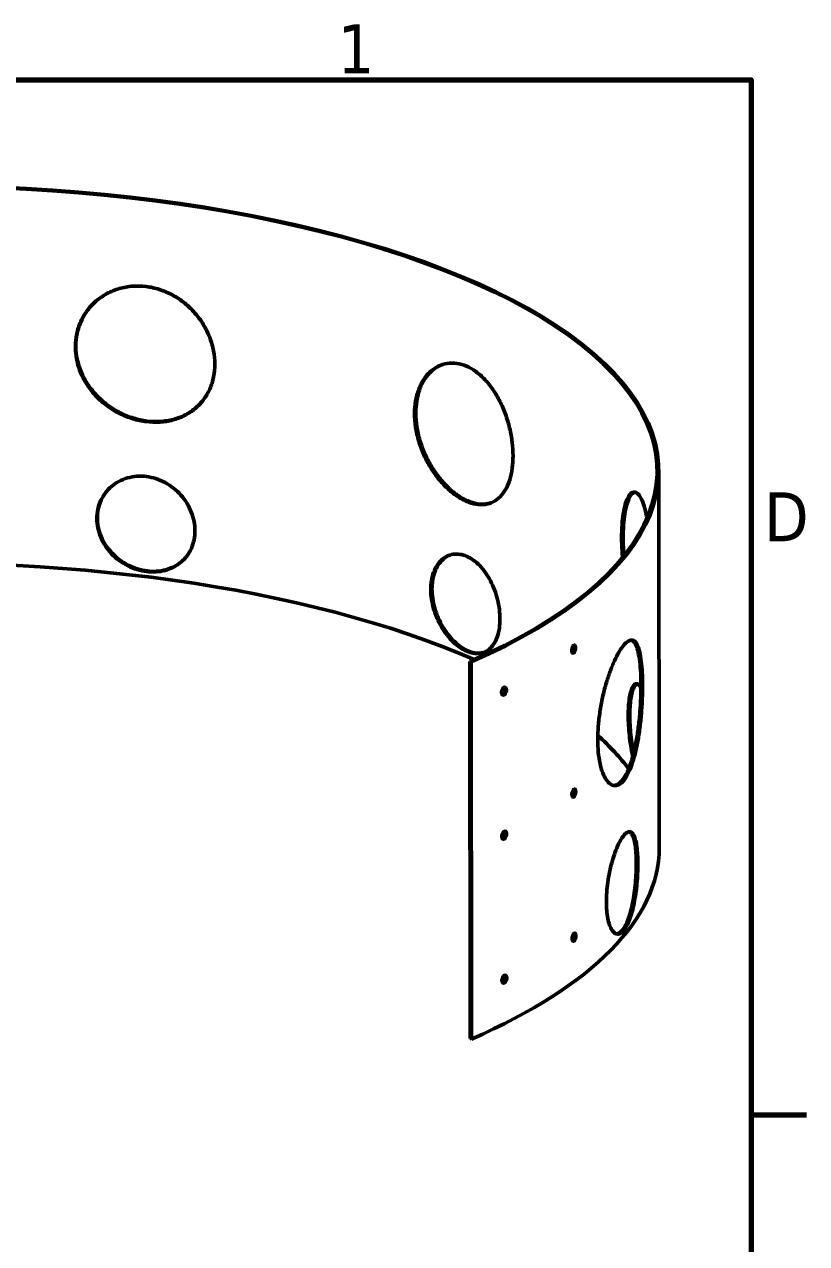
# Model space of a CAD drawing. Header units: millimetres. Extents: x 0 to 4200, y 0 to 2970.
# Drawn here: x 3649 to 4134, y 2147 to 2904 of the extents above; entities that cross this region are included whole.
import ezdxf

# ---------------------------------------------------------------- set-up
doc = ezdxf.new("R2010")
doc.units = ezdxf.units.MM
doc.header["$LTSCALE"] = 10
doc.layers.add('Border (ANSI)', color=7, linetype='Continuous', lineweight=70)
doc.layers.add('Visible (ANSI)', color=7, linetype='Continuous', lineweight=50)
doc.styles.add('Note Text (ANSI)', font='tahoma.ttf')

# ---------------------------------------------------------------- blocks, each defined once
blk = doc.blocks.new('Borders Default Border')
at = {"layer": 'Border (ANSI)'}
blk.add_line((410, 222.75), (413.448, 222.75), dxfattribs=at)
at = {"layer": 'Border (ANSI)', "flags": 128}
blk.add_lwpolyline([(10, 10), (10, 287), (410, 287), (410, 10), (10, 10)], dxfattribs=at)
at = {"layer": 'Border (ANSI)', "char_height": 3.048, "attachment_point": 7, "style": 'Note Text (ANSI)'}
for s, insert in [('1', (384.312, 287.4)), ('D', (410.807, 258.351))]:
    blk.add_mtext(s, dxfattribs=dict(at, insert=insert))

msp = doc.modelspace()

# ---------------------------------------------------------------- linework, layer by layer
at = {"layer": 'Visible (ANSI)'}
for p, q in [((4042.894, 2393.128), (4042.596, 2627.251)), ((3925.249, 2508.866), (3925.994, 2508.609)), ((3925.548, 2274.744), (3925.249, 2508.866)), ((3925.994, 2508.609), (3926.293, 2274.486)), ((3926.293, 2274.486), (3925.548, 2274.744))]:
    msp.add_line(p, q, dxfattribs=at)
for centre, major_axis, start_param, end_param in [((3584.396, 2626.666), (458.199, 0.585), 5.5532134, 9.0089654), ((3584.396, 2626.666), (457.199, 0.583), 5.5532134, 9.0089654), ((3584.695, 2392.543), (-457.199, -0.583), 3.8627197, 5.8673727), ((3584.695, 2392.543), (457.199, 0.583), 0.2808873, 0.4053188), ((3584.695, 2392.543), (458.199, 0.585), 5.5532134, 6.2831853)]:
    msp.add_ellipse(centre, major_axis=major_axis, ratio=0.3878028, start_param=start_param, end_param=end_param, dxfattribs=at)
for points, knots in [([(3766.881, 2693.591), (3766.884, 2690.956), (3766.635, 2688.274), (3765.579, 2683.033), (3764.773, 2680.474), (3762.634, 2675.66), (3761.3, 2673.402), (3758.209, 2669.318), (3756.453, 2667.492), (3752.7, 2664.35), (3750.576, 2662.926), (3745.934, 2660.533), (3743.418, 2659.564), (3738.149, 2658.161), (3735.393, 2657.726), (3729.832, 2657.396), (3727.027, 2657.501), (3721.583, 2658.173), (3718.76, 2658.762), (3713.128, 2660.473), (3710.318, 2661.595), (3704.913, 2664.315), (3702.314, 2665.916), (3697.496, 2669.476), (3695.277, 2671.436), (3691.341, 2675.527), (3689.489, 2677.798), (3686.218, 2682.667), (3684.799, 2685.265), (3682.515, 2690.624), (3681.65, 2693.39), (3680.511, 2698.902), (3680.238, 2701.648), (3680.232, 2706.918), (3680.497, 2709.62), (3681.622, 2714.945), (3682.481, 2717.567), (3684.751, 2722.539), (3686.164, 2724.893), (3689.423, 2729.182), (3691.27, 2731.116), (3695.197, 2734.469), (3697.411, 2736.002), (3702.222, 2738.599), (3704.817, 2739.664), (3710.216, 2741.225), (3713.024, 2741.723), (3718.654, 2742.136), (3721.476, 2742.051), (3726.92, 2741.379), (3729.726, 2740.77), (3735.29, 2738.975), (3738.048, 2737.791), (3743.321, 2734.913), (3745.842, 2733.217), (3750.491, 2729.452), (3752.62, 2727.383), (3756.382, 2723.082), (3758.144, 2720.702), (3761.246, 2715.629), (3762.586, 2712.935), (3764.738, 2707.417), (3765.552, 2704.588), (3766.622, 2698.993), (3766.877, 2696.226), (3766.881, 2693.591)], [0, 0, 0, 0, 0.8575731, 0.8575731, 1.7151462, 1.7151462, 2.5727192, 2.5727192, 3.4302923, 3.4302923, 4.2878625, 4.2878625, 5.1454328, 5.1454328, 6.003003, 6.003003, 6.8605732, 6.8605732, 7.7181434, 7.7181434, 8.5757136, 8.5757136, 9.4332839, 9.4332839, 10.2908541, 10.2908541, 11.1484272, 11.1484272, 12.0060002, 12.0060002, 12.8635733, 12.8635733, 13.7211464, 13.7211464, 14.5787195, 14.5787195, 15.4362926, 15.4362926, 16.2938656, 16.2938656, 17.1514387, 17.1514387, 18.009009, 18.009009, 18.8665792, 18.8665792, 19.7241494, 19.7241494, 20.5817196, 20.5817196, 21.4392898, 21.4392898, 22.29686, 22.29686, 23.1544303, 23.1544303, 24.0120005, 24.0120005, 24.8695736, 24.8695736, 25.7271466, 25.7271466, 26.5847197, 26.5847197, 27.4422928, 27.4422928, 27.4422928, 27.4422928]), ([(3688.889, 2728.409), (3688.621, 2728.081), (3688.358, 2727.747), (3686.471, 2725.264), (3685.058, 2722.91), (3682.788, 2717.938), (3681.929, 2715.316), (3680.804, 2709.992), (3680.539, 2707.289), (3680.545, 2702.02), (3680.818, 2699.273), (3681.957, 2693.761), (3682.822, 2690.996), (3685.106, 2685.636), (3686.525, 2683.037), (3689.795, 2678.168), (3691.647, 2675.898), (3695.583, 2671.807), (3697.802, 2669.846), (3702.62, 2666.286), (3705.219, 2664.685), (3710.623, 2661.965), (3713.433, 2660.843), (3719.066, 2659.132), (3721.889, 2658.542), (3727.332, 2657.87), (3730.138, 2657.765), (3735.699, 2658.095), (3738.455, 2658.53), (3743.723, 2659.934), (3746.24, 2660.903), (3750.882, 2663.297), (3753.007, 2664.721), (3756.348, 2667.518), (3757.739, 2668.899), (3759.014, 2670.418)], [11.01289, 11.01289, 11.01289, 11.01289, 11.1483925, 11.1483925, 12.0059629, 12.0059629, 12.8635333, 12.8635333, 13.7211037, 13.7211037, 14.5786741, 14.5786741, 15.4362445, 15.4362445, 16.2938149, 16.2938149, 17.1513853, 17.1513853, 18.0089528, 18.0089528, 18.8665204, 18.8665204, 19.724088, 19.724088, 20.5816555, 20.5816555, 21.4392231, 21.4392231, 22.2967907, 22.2967907, 23.1543582, 23.1543582, 24.0119258, 24.0119258, 24.6812775, 24.6812775, 24.6812775, 24.6812775]), ([(3952.077, 2636.649), (3952.08, 2634.014), (3951.92, 2631.375), (3951.237, 2626.317), (3950.713, 2623.897), (3949.319, 2619.452), (3948.446, 2617.424), (3946.413, 2613.875), (3945.252, 2612.354), (3942.755, 2609.864), (3941.334, 2608.809), (3938.206, 2607.226), (3936.498, 2606.697), (3932.894, 2606.218), (3930.995, 2606.268), (3927.131, 2606.919), (3925.166, 2607.521), (3921.325, 2609.159), (3919.319, 2610.251), (3915.286, 2612.969), (3913.258, 2614.593), (3909.332, 2618.284), (3907.431, 2620.353), (3903.885, 2624.783), (3902.241, 2627.145), (3899.313, 2631.949), (3897.928, 2634.556), (3895.474, 2640.019), (3894.404, 2642.876), (3892.678, 2648.651), (3892.021, 2651.575), (3891.157, 2657.294), (3890.949, 2660.089), (3890.942, 2665.359), (3891.143, 2668.012), (3891.994, 2673.13), (3892.644, 2675.594), (3894.356, 2680.151), (3895.42, 2682.246), (3897.863, 2685.94), (3899.242, 2687.538), (3902.161, 2690.177), (3903.8, 2691.309), (3907.338, 2693.037), (3909.236, 2693.633), (3913.157, 2694.224), (3915.182, 2694.218), (3919.213, 2693.625), (3921.218, 2693.038), (3925.059, 2691.4), (3927.025, 2690.293), (3930.891, 2687.517), (3932.793, 2685.848), (3936.402, 2682.046), (3938.113, 2679.91), (3941.25, 2675.335), (3942.675, 2672.896), (3945.181, 2667.943), (3946.347, 2665.259), (3948.392, 2659.651), (3949.271, 2656.727), (3950.679, 2650.84), (3951.209, 2647.872), (3951.906, 2642.094), (3952.073, 2639.284), (3952.077, 2636.649)], [0, 0, 0, 0, 0.8575731, 0.8575731, 1.7151462, 1.7151462, 2.5727192, 2.5727192, 3.4302923, 3.4302923, 4.2878626, 4.2878626, 5.1454328, 5.1454328, 6.003003, 6.003003, 6.8605732, 6.8605732, 7.7181434, 7.7181434, 8.5757136, 8.5757136, 9.4332839, 9.4332839, 10.2908541, 10.2908541, 11.1484272, 11.1484272, 12.0060002, 12.0060002, 12.8635733, 12.8635733, 13.7211464, 13.7211464, 14.5787195, 14.5787195, 15.4362926, 15.4362926, 16.2938656, 16.2938656, 17.1514387, 17.1514387, 18.0090089, 18.0090089, 18.8665792, 18.8665792, 19.7241494, 19.7241494, 20.5817196, 20.5817196, 21.4392898, 21.4392898, 22.29686, 22.29686, 23.1544303, 23.1544303, 24.0120005, 24.0120005, 24.8695736, 24.8695736, 25.7271466, 25.7271466, 26.5847197, 26.5847197, 27.4422928, 27.4422928, 27.4422928, 27.4422928]), ([(3908.019, 2693.17), (3907.438, 2692.952), (3906.868, 2692.707), (3904.542, 2691.571), (3902.903, 2690.439), (3899.985, 2687.8), (3898.606, 2686.202), (3896.163, 2682.509), (3895.1, 2680.413), (3893.388, 2675.857), (3892.738, 2673.392), (3891.887, 2668.275), (3891.686, 2665.621), (3891.693, 2660.352), (3891.901, 2657.556), (3892.766, 2651.837), (3893.422, 2648.914), (3895.147, 2643.138), (3896.217, 2640.282), (3898.672, 2634.818), (3900.056, 2632.211), (3902.984, 2627.407), (3904.627, 2625.045), (3908.172, 2620.615), (3910.074, 2618.546), (3914, 2614.855), (3916.027, 2613.23), (3920.06, 2610.513), (3922.066, 2609.421), (3925.907, 2607.783), (3927.872, 2607.181), (3931.736, 2606.529), (3933.635, 2606.479), (3936.419, 2606.849), (3937.372, 2607.065), (3938.289, 2607.363)], [9.1631578, 9.1631578, 9.1631578, 9.1631578, 9.4332545, 9.4332545, 10.2908221, 10.2908221, 11.1483925, 11.1483925, 12.0059629, 12.0059629, 12.8635333, 12.8635333, 13.7211037, 13.7211037, 14.5786741, 14.5786741, 15.4362445, 15.4362445, 16.2938149, 16.2938149, 17.1513853, 17.1513853, 18.0089528, 18.0089528, 18.8665204, 18.8665204, 19.724088, 19.724088, 20.5816555, 20.5816555, 21.4392231, 21.4392231, 22.2967906, 22.2967906, 22.7635894, 22.7635894, 22.7635894, 22.7635894]), ([(3754.512, 2590.062), (3754.515, 2588.21), (3754.338, 2586.322), (3753.589, 2582.628), (3753.016, 2580.821), (3751.498, 2577.419), (3750.551, 2575.82), (3748.36, 2572.926), (3747.115, 2571.63), (3744.457, 2569.398), (3742.953, 2568.385), (3739.67, 2566.68), (3737.892, 2565.989), (3734.173, 2564.986), (3732.229, 2564.673), (3728.312, 2564.433), (3726.337, 2564.505), (3722.51, 2564.977), (3720.527, 2565.393), (3716.573, 2566.605), (3714.603, 2567.4), (3710.815, 2569.33), (3708.995, 2570.465), (3705.624, 2572.991), (3704.072, 2574.381), (3701.321, 2577.281), (3700.028, 2578.89), (3697.745, 2582.336), (3696.755, 2584.174), (3695.163, 2587.96), (3694.56, 2589.912), (3693.767, 2593.796), (3693.577, 2595.729), (3693.572, 2599.434), (3693.757, 2601.332), (3694.541, 2605.068), (3695.139, 2606.905), (3696.722, 2610.386), (3697.707, 2612.032), (3699.982, 2615.027), (3701.271, 2616.376), (3704.016, 2618.713), (3705.564, 2619.78), (3708.93, 2621.585), (3710.748, 2622.324), (3714.531, 2623.405), (3716.5, 2623.749), (3720.452, 2624.03), (3722.435, 2623.968), (3726.262, 2623.496), (3728.237, 2623.07), (3732.156, 2621.817), (3734.101, 2620.99), (3737.824, 2618.983), (3739.605, 2617.8), (3742.893, 2615.174), (3744.401, 2613.729), (3747.065, 2610.726), (3748.314, 2609.063), (3750.514, 2605.516), (3751.464, 2603.631), (3752.992, 2599.766), (3753.569, 2597.784), (3754.328, 2593.858), (3754.51, 2591.915), (3754.512, 2590.062)], [0, 0, 0, 0, 0.6029104, 0.6029104, 1.2058209, 1.2058209, 1.8087313, 1.8087313, 2.4116418, 2.4116418, 3.0145517, 3.0145517, 3.6174617, 3.6174617, 4.2203716, 4.2203716, 4.8232816, 4.8232816, 5.4261915, 5.4261915, 6.0291015, 6.0291015, 6.6320115, 6.6320115, 7.2349214, 7.2349214, 7.8378319, 7.8378319, 8.4407423, 8.4407423, 9.0436528, 9.0436528, 9.6465632, 9.6465632, 10.2494736, 10.2494736, 10.8523841, 10.8523841, 11.4552945, 11.4552945, 12.058205, 12.058205, 12.6611149, 12.6611149, 13.2640249, 13.2640249, 13.8669349, 13.8669349, 14.4698448, 14.4698448, 15.0727548, 15.0727548, 15.6756647, 15.6756647, 16.2785747, 16.2785747, 16.8814846, 16.8814846, 17.4843951, 17.4843951, 18.0873055, 18.0873055, 18.690216, 18.690216, 19.2931264, 19.2931264, 19.2931264, 19.2931264]), ([(3699.656, 2614.543), (3699.484, 2614.332), (3699.316, 2614.117), (3698.013, 2612.402), (3697.028, 2610.756), (3695.445, 2607.276), (3694.847, 2605.438), (3694.063, 2601.703), (3693.879, 2599.805), (3693.883, 2596.1), (3694.073, 2594.167), (3694.866, 2590.282), (3695.47, 2588.331), (3697.061, 2584.544), (3698.051, 2582.707), (3700.334, 2579.26), (3701.627, 2577.651), (3704.378, 2574.751), (3705.93, 2573.361), (3709.301, 2570.835), (3711.121, 2569.699), (3714.908, 2567.77), (3716.879, 2566.975), (3720.833, 2565.763), (3722.816, 2565.346), (3726.643, 2564.874), (3728.617, 2564.802), (3732.535, 2565.043), (3734.479, 2565.355), (3738.198, 2566.358), (3739.976, 2567.05), (3743.259, 2568.755), (3744.763, 2569.768), (3747.112, 2571.741), (3748.083, 2572.703), (3748.974, 2573.759)], [7.7501975, 7.7501975, 7.7501975, 7.7501975, 7.8378199, 7.8378199, 8.4407294, 8.4407294, 9.0436389, 9.0436389, 9.6465484, 9.6465484, 10.2494579, 10.2494579, 10.8523674, 10.8523674, 11.455277, 11.455277, 12.0581865, 12.0581865, 12.6610955, 12.6610955, 13.2640046, 13.2640046, 13.8669136, 13.8669136, 14.4698226, 14.4698226, 15.0727317, 15.0727317, 15.6756407, 15.6756407, 16.2785497, 16.2785497, 16.8814588, 16.8814588, 17.3441621, 17.3441621, 17.3441621, 17.3441621]), ([(4020.12, 2573.436), (4020.002, 2574.782), (4019.902, 2576.118), (4019.641, 2580.357), (4019.552, 2583.182), (4019.546, 2588.452), (4019.627, 2591.075), (4019.974, 2596.066), (4020.24, 2598.434), (4020.934, 2602.739), (4021.362, 2604.678), (4022.333, 2608.014), (4022.875, 2609.411), (4024.002, 2611.627), (4024.626, 2612.522), (4025.943, 2613.742), (4026.635, 2614.067), (4028.025, 2614.103), (4028.725, 2613.812), (4030.077, 2612.657), (4030.728, 2611.792), (4031.936, 2609.626), (4032.535, 2608.252), (4033.669, 2604.954), (4034.204, 2603.03), (4034.913, 2599.93), (4035.123, 2598.927), (4035.324, 2597.887)], [12.4773599, 12.4773599, 12.4773599, 12.4773599, 12.8635733, 12.8635733, 13.7211464, 13.7211464, 14.5787195, 14.5787195, 15.4362926, 15.4362926, 16.2938656, 16.2938656, 17.1514387, 17.1514387, 18.0090089, 18.0090089, 18.8665791, 18.8665791, 19.7241493, 19.7241493, 20.5817196, 20.5817196, 21.4392898, 21.4392898, 22.29686, 22.29686, 22.6811451, 22.6811451, 22.6811451, 22.6811451]), ([(4027.678, 2614.068), (4027.197, 2613.927), (4026.722, 2613.64), (4025.606, 2612.605), (4024.982, 2611.71), (4023.855, 2609.494), (4023.314, 2608.097), (4022.343, 2604.761), (4021.915, 2602.822), (4021.222, 2598.518), (4020.956, 2596.15), (4020.609, 2591.159), (4020.528, 2588.536), (4020.535, 2583.266), (4020.623, 2580.44), (4020.864, 2576.535), (4020.935, 2575.542), (4021.016, 2574.542)], [8.8355082, 8.8355082, 8.8355082, 8.8355082, 9.4332545, 9.4332545, 10.2908221, 10.2908221, 11.1483925, 11.1483925, 12.0059629, 12.0059629, 12.8635333, 12.8635333, 13.7211037, 13.7211037, 14.5786741, 14.5786741, 14.8668366, 14.8668366, 14.8668366, 14.8668366]), ([(3943.993, 2535.278), (3943.995, 2533.425), (3943.879, 2531.569), (3943.381, 2528.005), (3942.999, 2526.299), (3941.985, 2523.161), (3941.352, 2521.727), (3939.879, 2519.215), (3939.039, 2518.137), (3937.239, 2516.37), (3936.216, 2515.62), (3933.973, 2514.491), (3932.752, 2514.112), (3930.184, 2513.764), (3928.835, 2513.795), (3926.1, 2514.247), (3924.715, 2514.669), (3922.015, 2515.82), (3920.608, 2516.589), (3917.789, 2518.506), (3916.377, 2519.653), (3913.648, 2522.26), (3912.331, 2523.723), (3909.879, 2526.854), (3908.746, 2528.523), (3906.73, 2531.918), (3905.779, 2533.76), (3904.095, 2537.619), (3903.363, 2539.635), (3902.183, 2543.709), (3901.734, 2545.769), (3901.144, 2549.797), (3901.002, 2551.764), (3900.997, 2555.469), (3901.134, 2557.333), (3901.715, 2560.925), (3902.159, 2562.654), (3903.329, 2565.847), (3904.057, 2567.314), (3905.733, 2569.897), (3906.68, 2571.014), (3908.689, 2572.855), (3909.82, 2573.642), (3912.265, 2574.842), (3913.581, 2575.255), (3916.305, 2575.658), (3917.716, 2575.649), (3920.533, 2575.226), (3921.939, 2574.812), (3924.639, 2573.66), (3926.026, 2572.884), (3928.762, 2570.938), (3930.112, 2569.769), (3932.684, 2567.106), (3933.908, 2565.611), (3936.157, 2562.409), (3937.182, 2560.701), (3938.989, 2557.232), (3939.833, 2555.352), (3941.314, 2551.422), (3941.952, 2549.373), (3942.975, 2545.244), (3943.361, 2543.161), (3943.869, 2539.104), (3943.991, 2537.13), (3943.993, 2535.278)], [0, 0, 0, 0, 0.6029104, 0.6029104, 1.2058209, 1.2058209, 1.8087313, 1.8087313, 2.4116418, 2.4116418, 3.0145517, 3.0145517, 3.6174617, 3.6174617, 4.2203717, 4.2203717, 4.8232816, 4.8232816, 5.4261916, 5.4261916, 6.0291015, 6.0291015, 6.6320115, 6.6320115, 7.2349214, 7.2349214, 7.8378319, 7.8378319, 8.4407423, 8.4407423, 9.0436528, 9.0436528, 9.6465632, 9.6465632, 10.2494736, 10.2494736, 10.8523841, 10.8523841, 11.4552945, 11.4552945, 12.058205, 12.058205, 12.6611149, 12.6611149, 13.2640249, 13.2640249, 13.8669348, 13.8669348, 14.4698448, 14.4698448, 15.0727547, 15.0727547, 15.6756647, 15.6756647, 16.2785747, 16.2785747, 16.8814846, 16.8814846, 17.4843951, 17.4843951, 18.0873055, 18.0873055, 18.690216, 18.690216, 19.2931264, 19.2931264, 19.2931264, 19.2931264]), ([(3912.851, 2574.971), (3912.489, 2574.831), (3912.133, 2574.675), (3910.561, 2573.904), (3909.431, 2573.116), (3907.422, 2571.275), (3906.475, 2570.159), (3904.799, 2567.576), (3904.072, 2566.109), (3902.901, 2562.916), (3902.457, 2561.187), (3901.877, 2557.595), (3901.74, 2555.731), (3901.745, 2552.026), (3901.886, 2550.059), (3902.477, 2546.031), (3902.925, 2543.971), (3904.105, 2539.897), (3904.837, 2537.881), (3906.521, 2534.022), (3907.472, 2532.18), (3909.487, 2528.785), (3910.621, 2527.115), (3913.072, 2523.984), (3914.39, 2522.522), (3917.118, 2519.915), (3918.53, 2518.767), (3921.349, 2516.851), (3922.755, 2516.082), (3925.455, 2514.93), (3926.841, 2514.508), (3929.576, 2514.056), (3930.925, 2514.025), (3932.87, 2514.289), (3933.515, 2514.433), (3934.138, 2514.629)], [6.4600713, 6.4600713, 6.4600713, 6.4600713, 6.6320013, 6.6320013, 7.2349103, 7.2349103, 7.8378199, 7.8378199, 8.4407294, 8.4407294, 9.0436389, 9.0436389, 9.6465484, 9.6465484, 10.2494579, 10.2494579, 10.8523674, 10.8523674, 11.455277, 11.455277, 12.0581865, 12.0581865, 12.6610955, 12.6610955, 13.2640045, 13.2640045, 13.8669136, 13.8669136, 14.4698226, 14.4698226, 15.0727316, 15.0727316, 15.6756407, 15.6756407, 15.9862506, 15.9862506, 15.9862506, 15.9862506]), ([(4004.731, 2460.42), (4004.728, 2463.055), (4004.834, 2465.878), (4005.287, 2471.708), (4005.633, 2474.717), (4006.54, 2480.716), (4007.101, 2483.711), (4008.379, 2489.492), (4009.096, 2492.278), (4010.596, 2497.458), (4011.431, 2500.031), (4013.207, 2504.913), (4014.149, 2507.223), (4016.062, 2511.41), (4017.035, 2513.29), (4018.937, 2516.512), (4019.866, 2517.853), (4021.614, 2519.966), (4022.491, 2520.809), (4024.182, 2521.933), (4024.996, 2522.213), (4026.508, 2522.169), (4027.209, 2521.844), (4028.468, 2520.633), (4029.028, 2519.747), (4029.996, 2517.551), (4030.438, 2516.166), (4031.201, 2512.854), (4031.524, 2510.928), (4032.036, 2506.645), (4032.227, 2504.286), (4032.479, 2499.307), (4032.54, 2496.687), (4032.547, 2491.417), (4032.493, 2488.588), (4032.255, 2482.731), (4032.071, 2479.703), (4031.571, 2473.653), (4031.255, 2470.628), (4030.503, 2464.782), (4030.067, 2461.962), (4029.108, 2456.714), (4028.553, 2454.108), (4027.302, 2449.16), (4026.604, 2446.82), (4025.097, 2442.583), (4024.286, 2440.683), (4022.597, 2437.435), (4021.721, 2436.087), (4019.973, 2433.974), (4019.044, 2433.138), (4017.139, 2432.041), (4016.164, 2431.78), (4014.245, 2431.874), (4013.3, 2432.229), (4011.515, 2433.505), (4010.676, 2434.426), (4009.167, 2436.688), (4008.445, 2438.108), (4007.155, 2441.485), (4006.587, 2443.442), (4005.667, 2447.774), (4005.314, 2450.154), (4004.848, 2455.159), (4004.734, 2457.786), (4004.731, 2460.42)], [0, 0, 0, 0, 0.8575704, 0.8575704, 1.7151408, 1.7151408, 2.5727112, 2.5727112, 3.4302816, 3.4302816, 4.2878492, 4.2878492, 5.1454168, 5.1454168, 6.0029843, 6.0029843, 6.8605519, 6.8605519, 7.7181195, 7.7181195, 8.575687, 8.575687, 9.4332545, 9.4332545, 10.2908221, 10.2908221, 11.1483925, 11.1483925, 12.0059629, 12.0059629, 12.8635333, 12.8635333, 13.7211037, 13.7211037, 14.5786741, 14.5786741, 15.4362445, 15.4362445, 16.2938149, 16.2938149, 17.1513853, 17.1513853, 18.0089528, 18.0089528, 18.8665204, 18.8665204, 19.7240879, 19.7240879, 20.5816555, 20.5816555, 21.439223, 21.439223, 22.2967906, 22.2967906, 23.1543582, 23.1543582, 24.0119258, 24.0119258, 24.8694962, 24.8694962, 25.7270666, 25.7270666, 26.584637, 26.584637, 27.4422074, 27.4422074, 27.4422074, 27.4422074]), ([(4014.395, 2431.94), (4015.308, 2431.924), (4016.234, 2432.185), (4018.091, 2433.255), (4019.021, 2434.092), (4020.768, 2436.205), (4021.645, 2437.553), (4023.333, 2440.801), (4024.145, 2442.7), (4025.651, 2446.937), (4026.348, 2449.278), (4027.599, 2454.225), (4028.154, 2456.832), (4029.112, 2462.08), (4029.548, 2464.9), (4030.3, 2470.745), (4030.615, 2473.771), (4031.114, 2479.821), (4031.298, 2482.849), (4031.536, 2488.707), (4031.59, 2491.535), (4031.583, 2496.805), (4031.522, 2499.425), (4031.271, 2504.404), (4031.08, 2506.763), (4030.568, 2511.046), (4030.246, 2512.972), (4029.483, 2516.284), (4029.041, 2517.669), (4028.074, 2519.865), (4027.515, 2520.751), (4026.463, 2521.762), (4026.01, 2522.041), (4025.53, 2522.188)], [5.1880465, 5.1880465, 5.1880465, 5.1880465, 6.003003, 6.003003, 6.8605733, 6.8605733, 7.7181435, 7.7181435, 8.5757137, 8.5757137, 9.4332839, 9.4332839, 10.2908541, 10.2908541, 11.1484272, 11.1484272, 12.0060002, 12.0060002, 12.8635733, 12.8635733, 13.7211464, 13.7211464, 14.5787195, 14.5787195, 15.4362926, 15.4362926, 16.2938656, 16.2938656, 17.1514387, 17.1514387, 18.0090089, 18.0090089, 18.58325, 18.58325, 18.58325, 18.58325]), ([(3990.921, 2517.451), (3990.921, 2517.162), (3990.893, 2516.832), (3990.775, 2516.176), (3990.687, 2515.851), (3990.482, 2515.289), (3990.352, 2515.015), (3990.066, 2514.568), (3989.91, 2514.395), (3989.617, 2514.179), (3989.461, 2514.122), (3989.172, 2514.146), (3989.04, 2514.227), (3988.831, 2514.484), (3988.74, 2514.677), (3988.619, 2515.157), (3988.589, 2515.444), (3988.589, 2516.023), (3988.618, 2516.353), (3988.737, 2517.008), (3988.827, 2517.333), (3989.035, 2517.895), (3989.167, 2518.168), (3989.455, 2518.615), (3989.612, 2518.788), (3989.904, 2519.003), (3990.06, 2519.061), (3990.347, 2519.037), (3990.477, 2518.957), (3990.683, 2518.7), (3990.772, 2518.508), (3990.891, 2518.028), (3990.92, 2517.741), (3990.921, 2517.451)], [0, 0, 0, 0, 0.0941719, 0.0941719, 0.1883437, 0.1883437, 0.2825156, 0.2825156, 0.3766875, 0.3766875, 0.4708594, 0.4708594, 0.5650312, 0.5650312, 0.6592031, 0.6592031, 0.753375, 0.753375, 0.8475469, 0.8475469, 0.9417187, 0.9417187, 1.0358906, 1.0358906, 1.1300625, 1.1300625, 1.2242344, 1.2242344, 1.3184062, 1.3184062, 1.4125781, 1.4125781, 1.50675, 1.50675, 1.50675, 1.50675]), ([(3988.864, 2514.456), (3988.869, 2514.459), (3988.874, 2514.463), (3989.026, 2514.575), (3989.181, 2514.747), (3989.467, 2515.195), (3989.597, 2515.469), (3989.802, 2516.031), (3989.891, 2516.356), (3990.008, 2517.012), (3990.036, 2517.342), (3990.036, 2517.631)], [1.12685646, 1.12685646, 1.12685646, 1.12685646, 1.13006251, 1.13006251, 1.22423438, 1.22423438, 1.31840626, 1.31840626, 1.41257813, 1.41257813, 1.50675001, 1.50675001, 1.50675001, 1.50675001]), ([(3990.036, 2517.631), (3990.036, 2517.921), (3990.006, 2518.208), (3989.902, 2518.629), (3989.84, 2518.783), (3989.768, 2518.903)], [0, 0, 0, 0, 0.09417188, 0.09417188, 0.16529509, 0.16529509, 0.16529509, 0.16529509]), ([(3948.026, 2491.277), (3948.027, 2490.988), (3947.989, 2490.66), (3947.834, 2490.013), (3947.718, 2489.695), (3947.447, 2489.149), (3947.276, 2488.885), (3946.9, 2488.461), (3946.695, 2488.3), (3946.31, 2488.107), (3946.105, 2488.062), (3945.726, 2488.108), (3945.553, 2488.2), (3945.279, 2488.473), (3945.16, 2488.673), (3945.002, 2489.163), (3944.963, 2489.452), (3944.962, 2490.031), (3945, 2490.359), (3945.157, 2491.005), (3945.275, 2491.323), (3945.548, 2491.868), (3945.721, 2492.131), (3946.099, 2492.555), (3946.304, 2492.716), (3946.689, 2492.908), (3946.894, 2492.954), (3947.271, 2492.908), (3947.443, 2492.817), (3947.714, 2492.545), (3947.831, 2492.345), (3947.988, 2491.856), (3948.026, 2491.566), (3948.026, 2491.277)], [0, 0, 0, 0, 0.0941719, 0.0941719, 0.1883437, 0.1883437, 0.2825156, 0.2825156, 0.3766875, 0.3766875, 0.4708594, 0.4708594, 0.5650312, 0.5650312, 0.6592031, 0.6592031, 0.753375, 0.753375, 0.8475469, 0.8475469, 0.9417187, 0.9417187, 1.0358906, 1.0358906, 1.1300625, 1.1300625, 1.2242344, 1.2242344, 1.3184062, 1.3184062, 1.4125781, 1.4125781, 1.50675, 1.50675, 1.50675, 1.50675]), ([(3945.417, 2488.336), (3945.516, 2488.356), (3945.616, 2488.392), (3945.905, 2488.537), (3946.11, 2488.697), (3946.486, 2489.122), (3946.657, 2489.386), (3946.927, 2489.932), (3947.044, 2490.25), (3947.199, 2490.897), (3947.237, 2491.225), (3947.236, 2491.514)], [1.08280964, 1.08280964, 1.08280964, 1.08280964, 1.13006251, 1.13006251, 1.22423438, 1.22423438, 1.31840626, 1.31840626, 1.41257813, 1.41257813, 1.50675001, 1.50675001, 1.50675001, 1.50675001]), ([(3947.236, 2491.514), (3947.236, 2491.803), (3947.197, 2492.093), (3947.041, 2492.581), (3946.924, 2492.78), (3946.789, 2492.916)], [0, 0, 0, 0, 0.09417188, 0.09417188, 0.18804994, 0.18804994, 0.18804994, 0.18804994]), ([(4026.449, 2449.769), (4026.37, 2450.144), (4026.292, 2450.521), (4025.845, 2452.74), (4025.491, 2454.718), (4024.856, 2458.818), (4024.577, 2460.939), (4024.123, 2465.182), (4023.949, 2467.307), (4023.719, 2471.42), (4023.662, 2473.407), (4023.658, 2477.112), (4023.709, 2478.956), (4023.93, 2482.463), (4024.099, 2484.127), (4024.543, 2487.151), (4024.818, 2488.513), (4025.444, 2490.855), (4025.796, 2491.835), (4026.53, 2493.389), (4026.939, 2494.016), (4027.808, 2494.869), (4028.269, 2495.096), (4029.203, 2495.117), (4029.678, 2494.911), (4030.606, 2494.096), (4031.058, 2493.488), (4031.516, 2492.667), (4031.548, 2492.607), (4031.581, 2492.546)], [7.1113225, 7.1113225, 7.1113225, 7.1113225, 7.2349214, 7.2349214, 7.8378319, 7.8378319, 8.4407423, 8.4407423, 9.0436528, 9.0436528, 9.6465632, 9.6465632, 10.2494736, 10.2494736, 10.8523841, 10.8523841, 11.4552945, 11.4552945, 12.058205, 12.058205, 12.6611149, 12.6611149, 13.2640249, 13.2640249, 13.8669348, 13.8669348, 14.4698448, 14.4698448, 14.5164669, 14.5164669, 14.5164669, 14.5164669]), ([(4029.132, 2495.064), (4028.866, 2494.954), (4028.605, 2494.774), (4027.917, 2494.099), (4027.509, 2493.472), (4026.774, 2491.918), (4026.423, 2490.938), (4025.797, 2488.596), (4025.523, 2487.234), (4025.079, 2484.211), (4024.91, 2482.547), (4024.689, 2479.039), (4024.637, 2477.195), (4024.642, 2473.49), (4024.698, 2471.503), (4024.929, 2467.391), (4025.103, 2465.266), (4025.556, 2461.022), (4025.835, 2458.901), (4026.417, 2455.14), (4026.708, 2453.479), (4027.012, 2451.905)], [6.2814463, 6.2814463, 6.2814463, 6.2814463, 6.6320013, 6.6320013, 7.2349103, 7.2349103, 7.8378199, 7.8378199, 8.4407294, 8.4407294, 9.0436389, 9.0436389, 9.6465484, 9.6465484, 10.2494579, 10.2494579, 10.8523674, 10.8523674, 11.455277, 11.455277, 11.9586145, 11.9586145, 11.9586145, 11.9586145]), ([(3991.035, 2428.042), (3991.035, 2427.753), (3991.007, 2427.423), (3990.89, 2426.767), (3990.801, 2426.442), (3990.596, 2425.88), (3990.466, 2425.606), (3990.18, 2425.159), (3990.024, 2424.986), (3989.732, 2424.77), (3989.575, 2424.713), (3989.286, 2424.737), (3989.154, 2424.818), (3988.945, 2425.075), (3988.854, 2425.268), (3988.734, 2425.748), (3988.704, 2426.035), (3988.703, 2426.614), (3988.732, 2426.944), (3988.851, 2427.599), (3988.942, 2427.924), (3989.15, 2428.486), (3989.281, 2428.759), (3989.569, 2429.206), (3989.726, 2429.379), (3990.018, 2429.594), (3990.174, 2429.652), (3990.461, 2429.628), (3990.591, 2429.548), (3990.797, 2429.291), (3990.887, 2429.099), (3991.005, 2428.619), (3991.034, 2428.332), (3991.035, 2428.042)], [0, 0, 0, 0, 0.0941719, 0.0941719, 0.1883437, 0.1883437, 0.2825156, 0.2825156, 0.3766875, 0.3766875, 0.4708594, 0.4708594, 0.5650312, 0.5650312, 0.6592031, 0.6592031, 0.753375, 0.753375, 0.8475469, 0.8475469, 0.9417187, 0.9417187, 1.0358906, 1.0358906, 1.1300625, 1.1300625, 1.2242344, 1.2242344, 1.3184062, 1.3184062, 1.4125781, 1.4125781, 1.50675, 1.50675, 1.50675, 1.50675]), ([(3988.978, 2425.047), (3988.983, 2425.051), (3988.988, 2425.054), (3989.14, 2425.166), (3989.295, 2425.339), (3989.581, 2425.786), (3989.711, 2426.06), (3989.916, 2426.622), (3990.005, 2426.947), (3990.122, 2427.603), (3990.151, 2427.933), (3990.15, 2428.222)], [1.12685646, 1.12685646, 1.12685646, 1.12685646, 1.13006251, 1.13006251, 1.22423438, 1.22423438, 1.31840626, 1.31840626, 1.41257813, 1.41257813, 1.50675001, 1.50675001, 1.50675001, 1.50675001]), ([(3990.15, 2428.222), (3990.15, 2428.512), (3990.12, 2428.799), (3990.016, 2429.22), (3989.955, 2429.374), (3989.883, 2429.494)], [0, 0, 0, 0, 0.09417188, 0.09417188, 0.16529509, 0.16529509, 0.16529509, 0.16529509]), ([(3948.141, 2401.868), (3948.141, 2401.579), (3948.103, 2401.251), (3947.949, 2400.604), (3947.832, 2400.286), (3947.561, 2399.74), (3947.39, 2399.476), (3947.014, 2399.052), (3946.809, 2398.891), (3946.424, 2398.698), (3946.219, 2398.653), (3945.84, 2398.699), (3945.667, 2398.791), (3945.393, 2399.064), (3945.274, 2399.264), (3945.116, 2399.754), (3945.077, 2400.043), (3945.076, 2400.622), (3945.114, 2400.95), (3945.271, 2401.596), (3945.389, 2401.914), (3945.662, 2402.459), (3945.835, 2402.722), (3946.213, 2403.146), (3946.418, 2403.307), (3946.803, 2403.5), (3947.008, 2403.545), (3947.385, 2403.499), (3947.557, 2403.408), (3947.828, 2403.136), (3947.946, 2402.936), (3948.102, 2402.447), (3948.14, 2402.158), (3948.141, 2401.868)], [0, 0, 0, 0, 0.0941719, 0.0941719, 0.1883437, 0.1883437, 0.2825156, 0.2825156, 0.3766875, 0.3766875, 0.4708594, 0.4708594, 0.5650312, 0.5650312, 0.6592031, 0.6592031, 0.753375, 0.753375, 0.8475469, 0.8475469, 0.9417187, 0.9417187, 1.0358906, 1.0358906, 1.1300625, 1.1300625, 1.2242344, 1.2242344, 1.3184062, 1.3184062, 1.4125781, 1.4125781, 1.50675, 1.50675, 1.50675, 1.50675]), ([(3945.531, 2398.927), (3945.63, 2398.947), (3945.73, 2398.983), (3946.019, 2399.128), (3946.224, 2399.288), (3946.6, 2399.713), (3946.771, 2399.977), (3947.041, 2400.523), (3947.158, 2400.841), (3947.313, 2401.488), (3947.351, 2401.816), (3947.35, 2402.105)], [1.08280964, 1.08280964, 1.08280964, 1.08280964, 1.13006251, 1.13006251, 1.22423438, 1.22423438, 1.31840626, 1.31840626, 1.41257813, 1.41257813, 1.50675001, 1.50675001, 1.50675001, 1.50675001]), ([(3947.35, 2402.105), (3947.35, 2402.394), (3947.311, 2402.684), (3947.156, 2403.172), (3947.039, 2403.371), (3946.903, 2403.507)], [0, 0, 0, 0, 0.09417188, 0.09417188, 0.18804994, 0.18804994, 0.18804994, 0.18804994]), ([(4010.083, 2359.736), (4010.08, 2361.588), (4010.15, 2363.573), (4010.445, 2367.676), (4010.672, 2369.794), (4011.267, 2374.018), (4011.636, 2376.128), (4012.48, 2380.202), (4012.954, 2382.165), (4013.953, 2385.816), (4014.511, 2387.629), (4015.706, 2391.07), (4016.343, 2392.698), (4017.646, 2395.648), (4018.313, 2396.972), (4019.628, 2399.24), (4020.276, 2400.184), (4021.505, 2401.669), (4022.127, 2402.262), (4023.339, 2403.049), (4023.928, 2403.244), (4025.034, 2403.208), (4025.552, 2402.977), (4026.493, 2402.119), (4026.916, 2401.492), (4027.654, 2399.94), (4027.994, 2398.962), (4028.586, 2396.625), (4028.838, 2395.267), (4029.242, 2392.249), (4029.393, 2390.588), (4029.592, 2387.084), (4029.641, 2385.241), (4029.645, 2381.536), (4029.602, 2379.548), (4029.412, 2375.432), (4029.266, 2373.304), (4028.872, 2369.055), (4028.624, 2366.93), (4028.04, 2362.825), (4027.704, 2360.845), (4026.972, 2357.16), (4026.553, 2355.33), (4025.617, 2351.857), (4025.101, 2350.214), (4023.999, 2347.239), (4023.411, 2345.906), (4022.202, 2343.625), (4021.58, 2342.678), (4020.352, 2341.192), (4019.703, 2340.603), (4018.386, 2339.829), (4017.717, 2339.643), (4016.41, 2339.704), (4015.771, 2339.95), (4014.571, 2340.841), (4014.009, 2341.485), (4013.004, 2343.07), (4012.526, 2344.065), (4011.674, 2346.433), (4011.3, 2347.807), (4010.696, 2350.849), (4010.465, 2352.52), (4010.159, 2356.037), (4010.085, 2357.883), (4010.083, 2359.736)], [0, 0, 0, 0, 0.6029095, 0.6029095, 1.205819, 1.205819, 1.8087286, 1.8087286, 2.4116381, 2.4116381, 3.0145471, 3.0145471, 3.6174562, 3.6174562, 4.2203652, 4.2203652, 4.8232742, 4.8232742, 5.4261833, 5.4261833, 6.0290923, 6.0290923, 6.6320013, 6.6320013, 7.2349103, 7.2349103, 7.8378199, 7.8378199, 8.4407294, 8.4407294, 9.0436389, 9.0436389, 9.6465484, 9.6465484, 10.2494579, 10.2494579, 10.8523674, 10.8523674, 11.455277, 11.455277, 12.0581865, 12.0581865, 12.6610955, 12.6610955, 13.2640045, 13.2640045, 13.8669136, 13.8669136, 14.4698226, 14.4698226, 15.0727316, 15.0727316, 15.6756407, 15.6756407, 16.2785497, 16.2785497, 16.8814587, 16.8814587, 17.4843683, 17.4843683, 18.0872778, 18.0872778, 18.6901873, 18.6901873, 19.2930968, 19.2930968, 19.2930968, 19.2930968]), ([(4016.362, 2339.79), (4016.935, 2339.811), (4017.518, 2339.996), (4018.751, 2340.721), (4019.399, 2341.31), (4020.628, 2342.795), (4021.25, 2343.742), (4022.459, 2346.023), (4023.047, 2347.357), (4024.149, 2350.331), (4024.665, 2351.974), (4025.6, 2355.448), (4026.019, 2357.278), (4026.75, 2360.962), (4027.086, 2362.942), (4027.67, 2367.048), (4027.918, 2369.173), (4028.312, 2373.422), (4028.458, 2375.55), (4028.647, 2379.666), (4028.691, 2381.654), (4028.686, 2385.359), (4028.638, 2387.202), (4028.439, 2390.706), (4028.287, 2392.367), (4027.884, 2395.385), (4027.632, 2396.743), (4027.04, 2399.08), (4026.7, 2400.057), (4025.963, 2401.609), (4025.54, 2402.236), (4024.792, 2402.919), (4024.497, 2403.104), (4024.188, 2403.216)], [3.6943511, 3.6943511, 3.6943511, 3.6943511, 4.2203717, 4.2203717, 4.8232816, 4.8232816, 5.4261916, 5.4261916, 6.0291015, 6.0291015, 6.6320115, 6.6320115, 7.2349214, 7.2349214, 7.8378319, 7.8378319, 8.4407423, 8.4407423, 9.0436528, 9.0436528, 9.6465632, 9.6465632, 10.2494736, 10.2494736, 10.8523841, 10.8523841, 11.4552945, 11.4552945, 12.058205, 12.058205, 12.6611149, 12.6611149, 13.0177146, 13.0177146, 13.0177146, 13.0177146]), ([(3991.149, 2338.633), (3991.149, 2338.344), (3991.121, 2338.014), (3991.004, 2337.358), (3990.915, 2337.033), (3990.71, 2336.471), (3990.58, 2336.197), (3990.294, 2335.75), (3990.138, 2335.577), (3989.846, 2335.361), (3989.689, 2335.304), (3989.4, 2335.328), (3989.268, 2335.409), (3989.059, 2335.666), (3988.968, 2335.859), (3988.848, 2336.339), (3988.818, 2336.626), (3988.817, 2337.205), (3988.846, 2337.535), (3988.965, 2338.19), (3989.056, 2338.515), (3989.264, 2339.077), (3989.395, 2339.35), (3989.683, 2339.797), (3989.84, 2339.97), (3990.133, 2340.186), (3990.288, 2340.243), (3990.575, 2340.219), (3990.705, 2340.139), (3990.911, 2339.883), (3991.001, 2339.69), (3991.119, 2339.21), (3991.149, 2338.923), (3991.149, 2338.633)], [0, 0, 0, 0, 0.0941719, 0.0941719, 0.1883437, 0.1883437, 0.2825156, 0.2825156, 0.3766875, 0.3766875, 0.4708594, 0.4708594, 0.5650312, 0.5650312, 0.6592031, 0.6592031, 0.753375, 0.753375, 0.8475469, 0.8475469, 0.9417187, 0.9417187, 1.0358906, 1.0358906, 1.1300625, 1.1300625, 1.2242344, 1.2242344, 1.3184062, 1.3184062, 1.4125781, 1.4125781, 1.50675, 1.50675, 1.50675, 1.50675]), ([(3990.264, 2338.813), (3990.264, 2339.103), (3990.235, 2339.39), (3990.131, 2339.811), (3990.069, 2339.965), (3989.997, 2340.085)], [0, 0, 0, 0, 0.09417188, 0.09417188, 0.16529509, 0.16529509, 0.16529509, 0.16529509]), ([(3989.092, 2335.638), (3989.097, 2335.642), (3989.102, 2335.645), (3989.254, 2335.757), (3989.41, 2335.93), (3989.695, 2336.377), (3989.825, 2336.651), (3990.03, 2337.213), (3990.119, 2337.538), (3990.236, 2338.194), (3990.265, 2338.524), (3990.264, 2338.813)], [1.12685646, 1.12685646, 1.12685646, 1.12685646, 1.13006251, 1.13006251, 1.22423438, 1.22423438, 1.31840626, 1.31840626, 1.41257813, 1.41257813, 1.50675001, 1.50675001, 1.50675001, 1.50675001]), ([(3948.255, 2312.459), (3948.255, 2312.17), (3948.217, 2311.842), (3948.063, 2311.196), (3947.946, 2310.877), (3947.676, 2310.331), (3947.504, 2310.067), (3947.128, 2309.643), (3946.923, 2309.482), (3946.538, 2309.289), (3946.333, 2309.244), (3945.954, 2309.29), (3945.781, 2309.382), (3945.507, 2309.655), (3945.388, 2309.855), (3945.23, 2310.345), (3945.191, 2310.634), (3945.19, 2311.213), (3945.228, 2311.541), (3945.385, 2312.187), (3945.503, 2312.505), (3945.776, 2313.05), (3945.949, 2313.313), (3946.327, 2313.737), (3946.533, 2313.898), (3946.917, 2314.091), (3947.122, 2314.136), (3947.499, 2314.09), (3947.671, 2313.999), (3947.942, 2313.727), (3948.06, 2313.527), (3948.216, 2313.038), (3948.254, 2312.749), (3948.255, 2312.459)], [0, 0, 0, 0, 0.0941719, 0.0941719, 0.1883437, 0.1883437, 0.2825156, 0.2825156, 0.3766875, 0.3766875, 0.4708594, 0.4708594, 0.5650312, 0.5650312, 0.6592031, 0.6592031, 0.753375, 0.753375, 0.8475469, 0.8475469, 0.9417187, 0.9417187, 1.0358906, 1.0358906, 1.1300625, 1.1300625, 1.2242344, 1.2242344, 1.3184062, 1.3184062, 1.4125781, 1.4125781, 1.50675, 1.50675, 1.50675, 1.50675]), ([(3945.645, 2309.518), (3945.744, 2309.539), (3945.844, 2309.574), (3946.133, 2309.719), (3946.338, 2309.879), (3946.714, 2310.304), (3946.885, 2310.568), (3947.156, 2311.114), (3947.272, 2311.432), (3947.427, 2312.079), (3947.465, 2312.407), (3947.464, 2312.696)], [1.08280964, 1.08280964, 1.08280964, 1.08280964, 1.13006251, 1.13006251, 1.22423438, 1.22423438, 1.31840626, 1.31840626, 1.41257813, 1.41257813, 1.50675001, 1.50675001, 1.50675001, 1.50675001]), ([(3947.464, 2312.696), (3947.464, 2312.985), (3947.425, 2313.275), (3947.27, 2313.763), (3947.153, 2313.962), (3947.018, 2314.099)], [0, 0, 0, 0, 0.09417188, 0.09417188, 0.18804994, 0.18804994, 0.18804994, 0.18804994])]:
    msp.add_open_spline(points, degree=3, knots=knots, dxfattribs=at)

# ---------------------------------------------------------------- block references
at = {"xscale": 10, "yscale": 10, "zscale": 10}
msp.add_blockref('Borders Default Border', (0, 0), dxfattribs=at)

doc.saveas('drawing.dxf')
